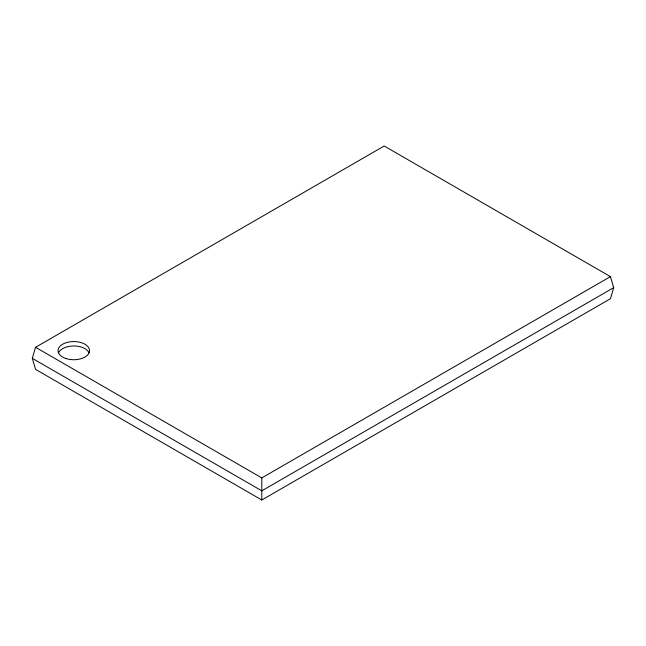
<?xml version="1.0" encoding="UTF-8"?>
<svg xmlns="http://www.w3.org/2000/svg" width="646" height="646" viewBox="0 0 646 646"><rect width="100%" height="100%" fill="white"/><g stroke="black" fill="none" stroke-linecap="round" stroke-linejoin="round"><path stroke-width="0.97" d="M32.3 358.336L35.562 347.29L384.2 146.004L610.438 276.625L613.7 287.664L610.438 298.71L261.8 499.996L35.562 369.375L32.3 358.336L261.8 490.831L613.7 287.664M35.562 347.29L261.8 477.911L610.438 276.625M261.8 477.911L261.8 499.996M58.576 352.708A15.738 9.084 0 0 1 73.781 345.973A15.738 9.084 0 0 1 88.987 352.708M65.908 358.514A15.738 9.084 0 0 0 89.519 350.641A15.738 9.084 0 0 0 65.908 342.776A15.738 9.084 0 0 0 65.908 358.514"/></g></svg>
